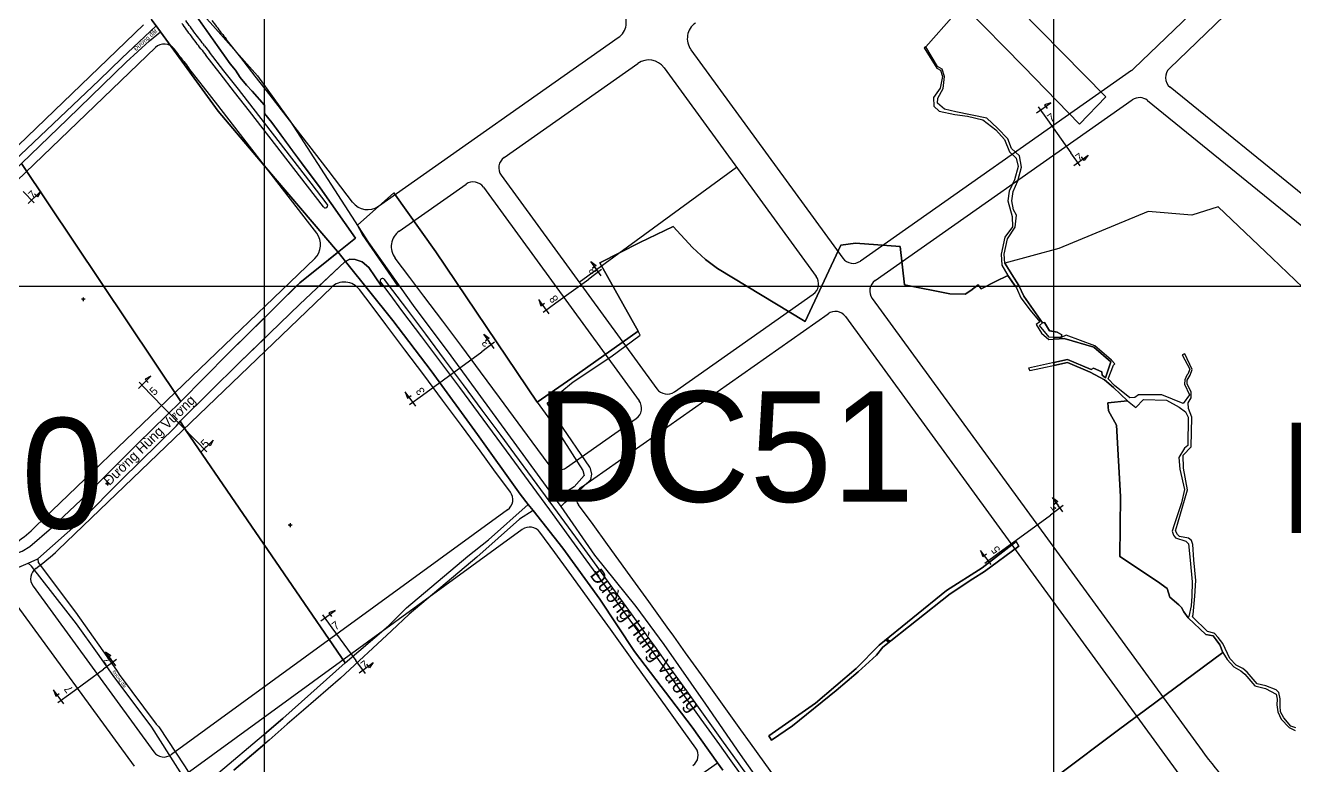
# Model space of a CAD drawing. Extents: x 547408 to 554234, y 1833375 to 1843904.
# Drawn here: x 548849 to 549652, y 1841196 to 1841665 of the extents above; entities that cross this region are included whole.
import ezdxf

# ---------------------------------------------------------------- set-up
doc = ezdxf.new("R2010")
doc.units = 0
for name, color, linetype in [('Level 1', 7, 'Continuous'), ('Level 10', 7, 'Continuous'), ('Level 11', 7, 'Continuous'), ('Level 30', 7, 'Continuous'), ('Level 5', 7, 'Continuous'), ('Level 52', 7, 'Continuous'), ('Level 62', 7, 'Continuous')]:
    doc.layers.add(name, color=color, linetype=linetype)

msp = doc.modelspace()

# ---------------------------------------------------------------- linework, layer by layer
at = {"layer": 'Level 1'}
for points in [[(549489.03, 1841609.78), (549498.12, 1841616.22)], [(549498.12, 1841616.22), (549494.17, 1841614.91), (549495.81, 1841612.59)], [(549490.05, 1841613.6), (549495.9, 1841605.34)], [(549495.9, 1841605.34), (549510.72, 1841584.38)], [(549516.57, 1841576.11), (549510.72, 1841584.38)], [(549512.63, 1841576.43), (549521.72, 1841582.86)], [(549521.72, 1841582.86), (549519.17, 1841579.57), (549517.53, 1841581.88)], [(548854.32, 1841552.69), (548847.26, 1841559.94)], [(548850.38, 1841552.38), (548858.35, 1841560.16)], [(548858.35, 1841560.16), (548856.35, 1841556.51), (548854.37, 1841558.54)], [(549213.6, 1841510.47), (549205.42, 1841504.51)], [(549213.34, 1841506.52), (549206.79, 1841515.53)], [(549206.79, 1841515.53), (549210.11, 1841513.02), (549207.82, 1841511.35)], [(549184.67, 1841489.39), (549205.42, 1841504.51)], [(549180.32, 1841482.47), (549173.76, 1841491.47)], [(549173.76, 1841491.47), (549175.12, 1841487.53), (549177.42, 1841489.2)], [(549176.49, 1841483.43), (549184.67, 1841489.39)], [(549145.83, 1841464.43), (549137.67, 1841458.44)], [(549145.59, 1841460.48), (549139, 1841469.46)], [(549139, 1841469.46), (549142.34, 1841466.97), (549140.05, 1841465.3)], [(549100.18, 1841430.93), (549137.67, 1841458.44)], [(548920.23, 1841435.13), (548928.2, 1841442.9)], [(548920.64, 1841439.06), (548927.7, 1841431.81)], [(548928.2, 1841442.9), (548924.5, 1841441), (548926.48, 1841438.97)], [(548927.7, 1841431.81), (548956.53, 1841402.25)], [(549095.86, 1841423.99), (549089.27, 1841432.97)], [(549089.27, 1841432.97), (549090.64, 1841429.04), (549092.93, 1841430.72)], [(549092.02, 1841424.94), (549100.18, 1841430.93)], [(548963.6, 1841395), (548956.53, 1841402.25)], [(548959.65, 1841394.69), (548967.63, 1841402.46)], [(548967.63, 1841402.46), (548965.63, 1841398.82), (548963.65, 1841400.85)], [(549505.76, 1841357), (549499.17, 1841365.98)], [(549499.17, 1841365.98), (549502.51, 1841363.49), (549500.22, 1841361.81)], [(549506, 1841360.95), (549497.84, 1841354.96)], [(549464.55, 1841330.53), (549497.84, 1841354.96)], [(549460.23, 1841323.59), (549453.64, 1841332.56)], [(549453.64, 1841332.56), (549455.01, 1841328.64), (549457.3, 1841330.31)], [(549456.39, 1841324.54), (549464.55, 1841330.53)], [(549035.84, 1841287.87), (549044.82, 1841294.45)], [(549044.82, 1841294.45), (549040.89, 1841293.08), (549042.57, 1841290.79)], [(549036.79, 1841291.7), (549042.78, 1841283.54)], [(549042.78, 1841283.54), (549057.97, 1841262.84)], [(548906.26, 1841263.38), (548898.1, 1841257.39)], [(548906.01, 1841259.43), (548899.43, 1841268.41)], [(548899.43, 1841268.41), (548902.76, 1841265.92), (548900.47, 1841264.24)], [(549063.96, 1841254.68), (549057.97, 1841262.84)], [(549060.01, 1841254.93), (549068.99, 1841261.51)], [(549068.99, 1841261.51), (549066.5, 1841258.18), (549064.83, 1841260.47)], [(548877.4, 1841242.2), (548898.1, 1841257.39)], [(548873.07, 1841235.26), (548866.48, 1841244.23)], [(548866.48, 1841244.23), (548867.86, 1841240.31), (548870.14, 1841241.98)], [(548869.24, 1841236.21), (548877.4, 1841242.2)]]:
    msp.add_lwpolyline(points, dxfattribs=at)
at = {"layer": 'Level 10'}
for p, q in [((548931.44, 1841664.87), (548934.16, 1841661.13)), ((549046.71, 1841521.54), (549051.41, 1841515.65)), ((549184.27, 1841365.25), (549187.67, 1841360.36)), ((549167.14, 1841361.68), (549170.16, 1841357.84)), ((548850.36, 1841324.58), (548856.61, 1841327.19)), ((549287.01, 1841197.97), (549290.26, 1841193.39))]:
    msp.add_line(p, q, dxfattribs=at)
for points in [[(548931.44, 1841664.87), (548928.83, 1841668.45), (548908.47, 1841712.77), (548874.21, 1841755.16), (548858.73, 1841763.49), (548856.48, 1841773.43), (548875.48, 1841841.54), (548883.12, 1841891.22), (548905.61, 1841948.31), (548920.56, 1841973.43), (548921.96, 1841975.77), (548926.22, 1841982.94), (548958.89, 1842022.14), (548972.5, 1842032.34), (549006.12, 1842057.52)], [(548920.56, 1841973.43), (548905.61, 1841948.31), (548883.12, 1841891.22), (548875.48, 1841841.54), (548856.48, 1841773.43), (548858.73, 1841763.49), (548874.21, 1841755.16), (548908.47, 1841712.77), (548928.83, 1841668.45), (548931.44, 1841664.87)], [(548928.91, 1841956.71), (548908.43, 1841916.84), (548896.91, 1841859.88), (548911.19, 1841820), (548915.34, 1841786.81), (548920.33, 1841787.95), (548922.59, 1841778.01), (548921.48, 1841719.64), (548939.51, 1841695.81), (548965.71, 1841667.06), (548995.62, 1841633.22), (549016.37, 1841604.45), (549065.87, 1841527.65), (549094.23, 1841487.71), (549118.19, 1841455.78), (549184.27, 1841365.25)], [(548841.43, 1841579.23), (548895.29, 1841630.46), (548909.68, 1841644.34), (548931.44, 1841664.87)], [(549290.26, 1841193.39), (549287.01, 1841197.97), (549270.97, 1841220.6), (549234.48, 1841268.48), (549234.5, 1841268.49), (549212.36, 1841301.58), (549188.96, 1841333.97), (549170.16, 1841357.84), (549167.14, 1841361.68), (549162.09, 1841368.09), (549135.01, 1841405.98), (549105.64, 1841446.41), (549081.37, 1841478.16), (549051.41, 1841515.65), (549046.71, 1841521.54), (549046.38, 1841521.95), (549006.75, 1841568.1), (548970.73, 1841610.9), (548934.16, 1841661.13), (548931.44, 1841664.87)], [(548821.11, 1841322.13), (548820.14, 1841322.57), (548798.15, 1841350.36), (548729.8, 1841440.47), (548722.26, 1841452.49), (548721.96, 1841454.56), (548725.86, 1841459.69), (548741.67, 1841475.27), (548759.8, 1841492.47), (548783.5, 1841516.86), (548796.98, 1841531.49), (548816.58, 1841548.82), (548833.27, 1841564.56), (548846.16, 1841577.78), (548875.3, 1841605.8), (548912.56, 1841641.89), (548927.35, 1841655.48), (548934.16, 1841661.13)], [(548934.16, 1841661.13), (548970.73, 1841610.9), (549006.75, 1841568.1), (549046.38, 1841521.95), (549046.71, 1841521.54)], [(549586.21, 1841447.42), (549584.91, 1841444.21), (549584.12, 1841443.6), (549583.03, 1841440.72), (549582.83, 1841437.78), (549585.87, 1841431.16), (549581.85, 1841425.55), (549568.34, 1841431.07), (549553.51, 1841431.06), (549551.31, 1841429.36), (549548.05, 1841429.3), (549538.43, 1841437.01), (549534.43, 1841441.24), (549537.71, 1841449.86), (549538.67, 1841450.69), (549536.55, 1841453.12), (549525.9, 1841462.08), (549507.81, 1841468.84), (549504.63, 1841467.43), (549496.96, 1841467.75), (549490.96, 1841475), (549492.72, 1841476.71), (549481.06, 1841493.69), (549477.89, 1841500.37), (549468.99, 1841514.44), (549468.53, 1841520.3), (549470.6, 1841529.98), (549475.53, 1841537.3), (549476.42, 1841545), (549474.55, 1841548.42), (549473.33, 1841554.11), (549474.29, 1841559.88), (549477.19, 1841566.77), (549479.55, 1841575.46), (549478.23, 1841582.52), (549473.23, 1841587.13), (549470.92, 1841593.26), (549464.33, 1841600.08), (549457.66, 1841606.49), (549437.83, 1841610.52), (549430.83, 1841612.14), (549426.34, 1841615.87), (549426.62, 1841619.16), (549429.89, 1841625.23), (549430.66, 1841632.86), (549429.3, 1841637.55), (549426.37, 1841639.13), (549418.84, 1841651.59), (549417.95, 1841651.05), (549425.79, 1841638.06)], [(549425.79, 1841638.06), (549428.28, 1841636.72), (549429.42, 1841632.78), (549428.08, 1841625.48), (549423.87, 1841619.41), (549423.96, 1841613.95), (549427.3, 1841610.91), (549437.39, 1841608.77), (549445.41, 1841607.74), (549454.94, 1841605.42), (549463.33, 1841598.97), (549468.68, 1841592.79), (549471.95, 1841585.11), (549476.11, 1841581.02), (549477.34, 1841575.78), (549475.14, 1841567.33), (549471.64, 1841560.06), (549470.86, 1841554.07), (549473.63, 1841544.06), (549473.78, 1841537.57), (549469.06, 1841531.08), (549466.63, 1841520.34), (549467.1, 1841513.36), (549470.88, 1841506.78), (549476.26, 1841498.98), (549478.99, 1841492.65), (549485.09, 1841484.78), (549491.06, 1841477.28), (549488.9, 1841475.59), (549492.1, 1841470.12), (549496.91, 1841466.08), (549506.45, 1841466.87), (549525.29, 1841461.37), (549536.06, 1841452.1), (549532.81, 1841441.97), (549530.53, 1841443.48), (549530.49, 1841445.62), (549525.17, 1841447.96), (549523.58, 1841447.07), (549508.72, 1841453.52), (549483.99, 1841447.94), (549484.83, 1841446.46), (549508.69, 1841451.71), (549522.92, 1841445.4), (549532.01, 1841440.63), (549537.76, 1841435.87), (549546.54, 1841427.36), (549551.88, 1841423.04), (549556.84, 1841428.13), (549571.3, 1841427.7), (549579.42, 1841423.37), (549583.34, 1841420.38)], [(548821.11, 1841322.13), (548846.55, 1841332.08), (548851.37, 1841334.99), (548865.22, 1841346.95), (548887.74, 1841368.12), (548919.87, 1841400.37), (548947, 1841426.87), (548977.16, 1841457.38), (549022.37, 1841502.1), (549046.71, 1841521.54)], [(548856.61, 1841327.19), (548884.31, 1841351.97), (548909.64, 1841377.47), (548944.35, 1841411.58), (548946.67, 1841414.35), (548984.33, 1841451.55), (549022.38, 1841488.67), (549051.02, 1841515.43), (549051.41, 1841515.65)], [(549051.41, 1841515.65), (549081.37, 1841478.16), (549105.64, 1841446.41), (549135.01, 1841405.98), (549162.09, 1841368.09), (549167.14, 1841361.68)], [(549187.67, 1841360.36), (549190.21, 1841362.98), (549198.24, 1841369.4), (549206.8, 1841377.57), (549207.38, 1841380.86), (549206.57, 1841384.53), (549206.17, 1841385.24), (549186.49, 1841414.01), (549179.18, 1841425.84), (549195.54, 1841439.36), (549219.34, 1841455.19), (549238.08, 1841468.86), (549236.8, 1841471.52), (549194.64, 1841441.74), (549172.68, 1841426.44), (549182.99, 1841412.44), (549201.73, 1841383.2), (549202.44, 1841380.04), (549196.24, 1841372.9), (549184.27, 1841365.25)], [(549653.26, 1841220.2), (549650.01, 1841221.2), (549645.58, 1841226.49), (549643.56, 1841230.27), (549643.3, 1841234.15), (549643.43, 1841238.48), (549642.5, 1841242.51), (549640.75, 1841244.21), (549634.23, 1841246.71), (549628.82, 1841248.13), (549622.45, 1841255.38), (549619.65, 1841257.69), (549615.42, 1841259.85), (549611.5, 1841264.06), (549607.12, 1841273.62), (549604.12, 1841277.4), (549601.9, 1841279.78), (549601.28, 1841280.07), (549597.29, 1841281.13), (549587.82, 1841290.44), (549588.16, 1841291.97), (549589.39, 1841303.48), (549589.93, 1841313.52), (549588.74, 1841326.65), (549588, 1841336.36), (549587.26, 1841338.86), (549585.23, 1841340.24), (549579.68, 1841341.45), (549578.29, 1841342.54), (549577.13, 1841344.91), (549578.34, 1841349.28), (549584.7, 1841370.98), (549582.21, 1841384.64), (549581.98, 1841392.94), (549586.87, 1841398.14), (549587.41, 1841417.01), (549585.31, 1841422.46), (549585.15, 1841426), (549586.89, 1841429.15), (549586.96, 1841433), (549584.39, 1841437.93), (549584.45, 1841440.5), (549586.32, 1841443.48), (549587.54, 1841447.28), (549582.91, 1841457.14), (549581.31, 1841456.56), (549586.21, 1841447.42)], [(549583.34, 1841420.38), (549585.06, 1841417.04), (549584.82, 1841399.11), (549582.7, 1841397.43), (549579.18, 1841391.42), (549579.72, 1841384.12), (549582.77, 1841371.18), (549580.9, 1841362.69), (549576.11, 1841348.77), (549574.87, 1841344.81), (549575.68, 1841342.28), (549577.13, 1841340.53), (549583.66, 1841338.37), (549585.32, 1841336.72), (549586.39, 1841326.35), (549587.56, 1841312.64), (549587.49, 1841303.6), (549587.06, 1841297.46), (549585.43, 1841290.67), (549585.12, 1841289.75), (549596.22, 1841279.32), (549600.83, 1841278.43), (549602.72, 1841276.01), (549605.18, 1841272.66), (549607.03, 1841267.79), (549609.75, 1841263.4), (549614, 1841258.76), (549618.42, 1841256.17), (549621, 1841254.07), (549627.22, 1841246.7), (549633.99, 1841245.1), (549640.73, 1841241.49), (549641.38, 1841238.42), (549641.13, 1841234.77), (549641.8, 1841230.31), (549643.87, 1841225.59), (549648.96, 1841220.39), (549652.73, 1841218.43)], [(548856.61, 1841327.19), (548856.77, 1841324.88), (548880.44, 1841293.35), (548906.42, 1841256.66), (548907.95, 1841253.94), (548931.52, 1841222.5), (548933.21, 1841220.82), (548949.48, 1841196.06), (548958.7, 1841181.28), (549011.65, 1841226.06), (549051.22, 1841261.29), (549078.72, 1841284.83), (549089.99, 1841296.21), (549128.9, 1841328.97), (549141.95, 1841339.31), (549167.14, 1841361.68)], [(549170.16, 1841357.84), (549161.52, 1841352.28), (549134.46, 1841328.21), (549091.65, 1841292.07), (549080.48, 1841281.52), (549048.25, 1841251.56), (549024.81, 1841231.25), (549014.55, 1841222.48), (549003.04, 1841212.41), (548980.64, 1841193.29)], [(549170.16, 1841357.84), (549188.96, 1841333.97), (549212.36, 1841301.58), (549234.5, 1841268.49), (549234.48, 1841268.48), (549270.97, 1841220.6), (549287.01, 1841197.97)], [(549187.67, 1841360.36), (549209.07, 1841329.57), (549235.24, 1841297.09), (549252.95, 1841272.88), (549279.39, 1841235.2), (549301.38, 1841203.26), (549317.57, 1841180.2), (549346.39, 1841145.19), (549360.8, 1841121.36), (549398.77, 1841067.96), (549434.55, 1841016.72), (549487.98, 1840943.83), (549493.26, 1840936.78), (549497.13, 1840931.39), (549508.39, 1840916.08), (549558.64, 1840850.08), (549590.49, 1840810), (549641.64, 1840748.24), (549643.73, 1840750), (549646.96, 1840746.18), (549644.94, 1840744.38), (549669.51, 1840714.88)], [(549477.76, 1841335.18), (549456, 1841319.22), (549448.71, 1841314.54), (549434.37, 1841305.02), (549391.72, 1841271.28), (549387.78, 1841266.09), (549376.14, 1841255.68), (549362.17, 1841243.75), (549334.55, 1841221.38), (549321.21, 1841212.42), (549319.4, 1841215.06), (549349.1, 1841235.84), (549374.86, 1841257.68), (549389.31, 1841272.46), (549432.05, 1841307.08), (549454.69, 1841321.51), (549476.09, 1841338.2), (549477.76, 1841335.18)], [(548512.43, 1841228.12), (548555.24, 1841232.57), (548579.85, 1841232.26), (548601.82, 1841235.12), (548649.45, 1841237.34), (548695.51, 1841239.04), (548720.42, 1841248.75), (548751.64, 1841269.16), (548805.07, 1841305.84), (548822.99, 1841312.9), (548850.36, 1841324.58)], [(548949.26, 1841188.28), (548928.69, 1841220.56), (548904.34, 1841253.29), (548894.35, 1841267.47), (548881.06, 1841285.94), (548852.53, 1841322.68), (548850.36, 1841324.58)], [(549180.43, 1841123.11), (549287.01, 1841197.97)]]:
    msp.add_lwpolyline(points, dxfattribs=at)
for points in [[(549196.24, 1841372.9), (549184.27, 1841365.25), (549187.67, 1841360.36), (549190.21, 1841362.98), (549198.24, 1841369.4), (549206.8, 1841377.57), (549207.38, 1841380.86), (549206.57, 1841384.53), (549206.17, 1841385.24), (549186.49, 1841414.01), (549179.18, 1841425.84), (549195.54, 1841439.36), (549219.34, 1841455.19), (549238.08, 1841468.86), (549236.8, 1841471.52), (549194.64, 1841441.74), (549172.68, 1841426.44), (549182.99, 1841412.44), (549201.73, 1841383.2), (549202.44, 1841380.04)], [(549477.76, 1841335.18), (549476.09, 1841338.2), (549454.69, 1841321.51), (549432.05, 1841307.08), (549389.31, 1841272.46), (549374.86, 1841257.68), (549349.1, 1841235.84), (549319.4, 1841215.06), (549321.21, 1841212.42), (549334.55, 1841221.38), (549362.17, 1841243.75), (549376.14, 1841255.68), (549387.78, 1841266.09), (549391.72, 1841271.28), (549434.37, 1841305.02), (549448.71, 1841314.54), (549456, 1841319.22)]]:
    msp.add_lwpolyline(points, close=True, dxfattribs=at)
at = {"layer": 'Level 11'}
for p, q in [((548884.73, 1841491.63), (548884.1, 1841491.63)), ((548885.35, 1841492.25), (548884.73, 1841491.63)), ((548884.73, 1841491.63), (548885.35, 1841491.01)), ((548885.35, 1841492.88), (548885.35, 1841492.25)), ((548885.97, 1841491.63), (548885.35, 1841492.25)), ((548885.35, 1841491.01), (548885.97, 1841491.63)), ((548885.35, 1841491.01), (548885.35, 1841490.38)), ((548886.6, 1841491.63), (548885.97, 1841491.63)), ((549182.23, 1841415.94), (549181.61, 1841415.94)), ((549182.86, 1841416.57), (549182.23, 1841415.94)), ((549182.23, 1841415.94), (549182.86, 1841415.31)), ((549182.86, 1841417.19), (549182.86, 1841416.57)), ((549183.49, 1841415.94), (549182.86, 1841416.57)), ((549182.86, 1841415.31), (549183.49, 1841415.94)), ((549182.86, 1841415.31), (549182.86, 1841414.69)), ((549184.11, 1841415.94), (549183.49, 1841415.94)), ((548900.09, 1841374.83), (548899.47, 1841374.83)), ((548900.72, 1841375.45), (548900.09, 1841374.83)), ((548900.09, 1841374.83), (548900.72, 1841374.21)), ((548900.72, 1841376.08), (548900.72, 1841375.45)), ((548901.35, 1841374.83), (548900.72, 1841375.45)), ((548900.72, 1841374.21), (548901.35, 1841374.83)), ((548900.72, 1841374.21), (548900.72, 1841373.58)), ((548901.97, 1841374.83), (548901.35, 1841374.83)), ((549016.32, 1841349.09), (549015.69, 1841348.47)), ((549016.32, 1841349.72), (549016.32, 1841349.09)), ((549016.94, 1841348.47), (549016.32, 1841349.09)), ((549015.69, 1841348.47), (549015.07, 1841348.47)), ((549015.69, 1841348.47), (549016.32, 1841347.85)), ((549016.32, 1841347.85), (549016.94, 1841348.47)), ((549016.32, 1841347.85), (549016.32, 1841347.22)), ((549017.57, 1841348.47), (549016.94, 1841348.47)), ((549394.19, 1841275.31), (549393.57, 1841275.31)), ((549394.82, 1841275.93), (549394.19, 1841275.31)), ((549394.19, 1841275.31), (549394.82, 1841274.69)), ((549394.82, 1841276.56), (549394.82, 1841275.93)), ((549395.44, 1841275.31), (549394.82, 1841275.93)), ((549394.82, 1841274.69), (549395.44, 1841275.31)), ((549394.82, 1841274.69), (549394.82, 1841274.06)), ((549396.07, 1841275.31), (549395.44, 1841275.31))]:
    msp.add_line(p, q, dxfattribs=at)
for centre in [(548885.35, 1841491.63), (549182.86, 1841415.94), (548900.72, 1841374.83), (549016.32, 1841348.47), (549394.82, 1841275.31)]:
    msp.add_circle(centre, 0.15, dxfattribs=at)
at = {"layer": 'Level 30'}
for points in [[(549637.27, 1841721.15), (549550.63, 1841637.78)], [(549573.17, 1841637.96), (549648.49, 1841710.44)], [(548923.56, 1841665.52), (548736.67, 1841485.75)], [(548985.06, 1841644.75), (548975.91, 1841656.5)], [(549072.3, 1841550.65), (549224.16, 1841657.43)], [(548931.01, 1841651.17), (548744.3, 1841471.58)], [(548972.04, 1841634.61), (548962.89, 1841646.37)], [(548974.41, 1841636.45), (548965.26, 1841648.21)], [(549270.17, 1841649.8), (549366.41, 1841517.7)], [(548994.2, 1841633.04), (548985.06, 1841644.75)], [(549151.84, 1841581.52), (549236.56, 1841641.09)], [(549253.16, 1841638.34), (549349.48, 1841506.12)], [(548961.39, 1841626.31), (548952.24, 1841638.08)], [(548981.18, 1841622.9), (548972.04, 1841634.61)], [(548983.55, 1841624.75), (548974.41, 1841636.45)], [(549003.59, 1841620.99), (548994.2, 1841633.04)], [(549549.21, 1841636.61), (549377.48, 1841515.86)], [(548970.53, 1841614.6), (548961.39, 1841626.31)], [(548990.56, 1841610.87), (548981.18, 1841622.9)], [(548992.93, 1841612.71), (548983.55, 1841624.75)], [(549750.49, 1841482.34), (549573.67, 1841625.98)], [(548979.9, 1841602.58), (548970.53, 1841614.6)], [(549028.11, 1841589.33), (549003.59, 1841620.99)], [(549386.83, 1841503.49), (549549.69, 1841618)], [(549559.34, 1841617.66), (550232.2, 1841071.03)], [(549015.05, 1841579.25), (548990.56, 1841610.87)], [(549017.43, 1841581.08), (548992.93, 1841612.71)], [(549004.37, 1841571), (548979.9, 1841602.58)], [(549040.33, 1841573.46), (549028.11, 1841589.33)], [(549027.25, 1841563.4), (549015.05, 1841579.25)], [(549029.63, 1841565.23), (549017.43, 1841581.08)], [(549199.3, 1841502.57), (549299.1, 1841575.28)], [(549016.54, 1841555.18), (549004.37, 1841571)], [(549052.52, 1841557.56), (549040.33, 1841573.46)], [(549149.98, 1841570.27), (549248.62, 1841434.88)], [(549037.42, 1841550.13), (549027.25, 1841563.4)], [(549039.81, 1841551.96), (549029.63, 1841565.23)], [(549085.45, 1841534.84), (549127.71, 1841564.55)], [(549138.78, 1841562.72), (549237.42, 1841427.33)], [(549028.7, 1841539.33), (549016.54, 1841555.18)], [(549055.86, 1841553.19), (549052.52, 1841557.56)], [(549033.16, 1841533.49), (549028.7, 1841539.33)], [(549092.17, 1841505.39), (549082.79, 1841517.79)], [(548855.15, 1841347.69), (549031.93, 1841517.55)], [(549079, 1841495.45), (549073.7, 1841502.45)], [(549081.39, 1841497.25), (549076.1, 1841504.26)], [(549100.95, 1841493.73), (549092.17, 1841505.39)], [(548869.36, 1841332.9), (549042.42, 1841499.19)], [(549068.23, 1841487.31), (549060.3, 1841497.78)], [(549087.77, 1841483.81), (549079, 1841495.45)], [(549090.16, 1841485.62), (549081.39, 1841497.25)], [(549112.98, 1841477.72), (549100.95, 1841493.73)], [(549259.69, 1841433.04), (549347.62, 1841494.87)], [(549076.98, 1841475.7), (549068.23, 1841487.31)], [(549102.18, 1841469.62), (549090.16, 1841485.62)], [(549384.97, 1841492.23), (549593.86, 1841205.51)], [(549099.78, 1841467.82), (549087.77, 1841483.81)], [(549124.98, 1841461.68), (549112.98, 1841477.72)], [(549200.81, 1841372.7), (549356.97, 1841482.49)], [(549368.04, 1841480.66), (549580.94, 1841188.43)], [(549088.97, 1841459.73), (549076.98, 1841475.7)], [(549114.16, 1841453.6), (549102.18, 1841469.62)], [(549111.75, 1841451.81), (549099.78, 1841467.82)], [(549136.94, 1841445.61), (549124.98, 1841461.68)], [(549100.93, 1841443.74), (549088.97, 1841459.73)], [(549126.1, 1841437.56), (549114.16, 1841453.6)], [(549123.7, 1841435.77), (549111.75, 1841451.81)], [(549148.87, 1841429.52), (549136.94, 1841445.61)], [(549112.86, 1841427.72), (549100.93, 1841443.74)], [(549138.02, 1841421.49), (549126.1, 1841437.56)], [(549135.61, 1841419.71), (549123.7, 1841435.77)], [(549160.77, 1841413.41), (549148.87, 1841429.52)], [(549124.76, 1841411.68), (549112.86, 1841427.72)], [(549149.9, 1841405.4), (549138.02, 1841421.49)], [(549147.49, 1841403.62), (549135.61, 1841419.71)], [(549169.57, 1841401.45), (549160.77, 1841413.41)], [(549191.37, 1841385.01), (549235.55, 1841416.07)], [(549136.62, 1841395.61), (549124.76, 1841411.68)], [(549158.69, 1841393.46), (549149.9, 1841405.4)], [(549156.28, 1841391.68), (549147.49, 1841403.62)], [(549180.32, 1841386.82), (549169.57, 1841401.45)], [(549145.4, 1841383.69), (549136.62, 1841395.61)], [(549167.38, 1841376.56), (549156.28, 1841391.68)], [(549169.8, 1841378.34), (549158.69, 1841393.46)], [(549155.81, 1841369.51), (549145.4, 1841383.69)], [(549180.86, 1841358.21), (549167.38, 1841376.56)], [(549183.28, 1841359.99), (549169.8, 1841378.34)], [(549154.07, 1841358.31), (548941.17, 1841203.2)], [(549194.83, 1841339.14), (549180.86, 1841358.21)], [(549197.25, 1841340.91), (549183.28, 1841359.99)], [(549208.15, 1841348.88), (549198.96, 1841361.43)], [(549163.29, 1841345.85), (548950.3, 1841190.68)], [(549183.93, 1841331.18), (549174.46, 1841344.11)], [(549206.34, 1841328.45), (549197.25, 1841340.91)], [(549217.25, 1841336.39), (549208.15, 1841348.88)], [(549203.91, 1841326.68), (549194.83, 1841339.14)], [(549231.72, 1841316.48), (549217.25, 1841336.39)], [(549193, 1841318.74), (549183.93, 1841331.18)], [(549218.35, 1841306.8), (549203.91, 1841326.68)], [(549220.78, 1841308.56), (549206.34, 1841328.45)], [(549207.42, 1841298.88), (549193, 1841318.74)], [(548853.49, 1841309.97), (548930, 1841204.96)], [(549243.45, 1841300.24), (549231.72, 1841316.48)], [(548839.21, 1841303.25), (548917.47, 1841195.83)], [(549230.07, 1841290.59), (549218.35, 1841306.8)], [(549232.5, 1841292.35), (549220.78, 1841308.56)], [(549219.12, 1841282.69), (549207.42, 1841298.88)], [(549255.15, 1841283.99), (549243.45, 1841300.24)], [(549241.75, 1841274.36), (549230.07, 1841290.59)], [(549244.18, 1841276.11), (549232.5, 1841292.35)], [(549230.79, 1841266.48), (549219.12, 1841282.69)], [(549259.25, 1841278.28), (549255.15, 1841283.99)], [(549266.82, 1841267.73), (549259.25, 1841278.28)], [(549245.84, 1841268.66), (549241.75, 1841274.36)], [(549248.28, 1841270.41), (549244.18, 1841276.11)], [(549253.41, 1841258.11), (549245.84, 1841268.66)], [(549255.84, 1841259.86), (549248.28, 1841270.41)], [(549234.87, 1841260.79), (549230.79, 1841266.48)], [(549242.44, 1841250.24), (549234.87, 1841260.79)], [(549278.47, 1841251.48), (549266.82, 1841267.73)], [(549265.06, 1841241.86), (549253.41, 1841258.11)], [(549267.5, 1841243.61), (549255.84, 1841259.86)], [(549254.09, 1841233.99), (549242.44, 1841250.24)], [(549290.13, 1841235.22), (549278.47, 1841251.48)], [(549276.72, 1841225.61), (549265.06, 1841241.86)], [(549279.16, 1841227.36), (549267.5, 1841243.61)], [(549265.75, 1841217.74), (549254.09, 1841233.99)], [(549301.78, 1841218.97), (549290.13, 1841235.22)], [(549288.37, 1841209.35), (549276.72, 1841225.61)], [(549290.81, 1841211.1), (549279.16, 1841227.36)], [(549273.2, 1841207.34), (549265.75, 1841217.74)], [(549307.9, 1841210.44), (549301.78, 1841218.97)], [(549294.49, 1841200.82), (549288.37, 1841209.35)], [(549296.93, 1841202.57), (549290.81, 1841211.1)], [(549325.09, 1841186.47), (549307.9, 1841210.44)], [(549311.69, 1841176.85), (549294.49, 1841200.82)], [(549314.12, 1841178.6), (549296.93, 1841202.57)]]:
    msp.add_lwpolyline(points, dxfattribs=at)
for centre, radius, start, end in [((549217.25, 1841667.24), 12, 305.11106, 36.07486), ((399010.88, 1731627.97), 185982.64, 36.2717752, 36.2748957), ((399010.88, 1731627.97), 185985.64, 36.2717883, 36.2748957), ((548474.44, 1841285.26), 623.87, 36.9584, 37.87016), ((549279.87, 1841656.87), 12, 125.11106, 216.07486), ((548474.44, 1841285.26), 607.37, 36.9584, 37.89173), ((548474.44, 1841285.26), 610.37, 36.9584, 37.88774), ((549211.57, 1841839.89), 298.61, 216.9584, 217.88973), ((548936.55, 1841645.4), 8, 37.93063, 133.88749), ((548474.44, 1841285.26), 593.87, 36.9584, 37.93063), ((549211.57, 1841839.89), 315.11, 216.9584, 217.88973), ((549211.57, 1841839.89), 312.11, 216.9584, 217.88973), ((549211.57, 1841839.89), 328.61, 216.9584, 217.88973), ((549243.46, 1841631.27), 12, 36.07486, 125.11106), ((549542.31, 1841646.42), 12, 305.11106, 313.89874), ((549578.72, 1841632.19), 8, 133.89874, 230.90998), ((549554.29, 1841611.45), 8, 50.90998, 125.11106), ((549156.45, 1841574.98), 8, 125.11106, 216.07486), ((549132.31, 1841558.01), 8, 36.07486, 125.11106), ((549038.62, 1841551.04), 1.5, 217.48027, 37.48027), ((549065.4, 1841560.47), 12, 217.36336, 305.11106), ((549092.36, 1841525.03), 12, 125.11106, 217.11647), ((549023.62, 1841526.2), 12, 313.85695, 37.36336), ((549372.88, 1841522.41), 8, 216.07486, 305.11106), ((549050.73, 1841490.54), 12, 37.11647, 133.85695), ((549074.9, 1841503.35), 1.5, 37.11647, 217.11647), ((549343.02, 1841501.41), 8, 305.11106, 36.07486), ((549391.43, 1841496.95), 8, 125.11106, 216.07486), ((549361.57, 1841475.95), 8, 36.07486, 125.11106), ((549255.08, 1841439.59), 8, 216.07486, 305.11106), ((549230.95, 1841422.62), 8, 305.11106, 36.07486), ((549186.77, 1841391.55), 8, 216.30137, 305.11106), ((549149.36, 1841364.78), 8, 306.07486, 36.30137), ((549205.41, 1841366.16), 8, 125.11106, 216.20973), ((548779.11, 1841426.82), 109.75, 305.68639, 313.85695), ((549168, 1841339.38), 8, 36.20973, 126.07486), ((548779.11, 1841426.82), 130.25, 305.78895, 313.85695), ((548859.96, 1841314.68), 8, 125.78895, 216.07486), ((548936.46, 1841209.67), 8, 216.07486, 306.07486), ((549266.7, 1841202.68), 8, 306.07486, 35.6446), ((549755.51, 1841323.27), 200, 216.07486, 231.54374)]:
    msp.add_arc(centre, radius, start, end, dxfattribs=at)
at = {"layer": 'Level 52'}
for p, q in [((549418.84, 1841651.59), (549436.84, 1841671.79)), ((549000, 1841609.42), (549000, 1841614.57)), ((549000, 1841614.57), (549000, 1841609.42)), ((549004.76, 1841603.74), (549000, 1841609.42)), ((549000, 1841609.42), (549004.76, 1841603.74)), ((548846.16, 1841577.78), (548947, 1841426.87)), ((548947, 1841426.87), (548846.16, 1841577.78)), ((549342.47, 1841477.6), (549365.11, 1841525.88)), ((549365.11, 1841525.88), (549342.47, 1841477.6)), ((549365.11, 1841525.88), (549374.33, 1841527.31)), ((549374.33, 1841527.31), (549365.11, 1841525.88)), ((549108.55, 1841521.69), (549172.68, 1841426.44)), ((549172.68, 1841426.44), (549108.55, 1841521.69)), ((549020.25, 1841500), (549022.37, 1841502.1)), ((549022.37, 1841502.1), (549020.25, 1841500)), ((549453.93, 1841498.32), (549463.11, 1841502.91)), ((549463.11, 1841502.91), (549453.93, 1841498.32)), ((549463.11, 1841502.91), (549470.88, 1841506.78)), ((549470.88, 1841506.78), (549463.11, 1841502.91)), ((549470.88, 1841506.78), (549475.56, 1841500)), ((549475.56, 1841500), (549470.88, 1841506.78)), ((549000, 1841479.97), (549020.25, 1841500)), ((549020.25, 1841500), (549000, 1841479.97)), ((549020.25, 1841500), (549034.51, 1841500)), ((549034.51, 1841500), (549020.25, 1841500)), ((549074.25, 1841500), (549084.76, 1841500)), ((549084.76, 1841500), (549074.25, 1841500)), ((549443.75, 1841494.93), (549447.48, 1841497.33)), ((549447.48, 1841497.33), (549443.75, 1841494.93)), ((549447.48, 1841497.33), (549452.01, 1841500.84)), ((549452.01, 1841500.84), (549447.48, 1841497.33)), ((549452.01, 1841500.84), (549453.93, 1841498.32)), ((549453.93, 1841498.32), (549452.01, 1841500.84)), ((549475.56, 1841500), (549478.07, 1841500)), ((549478.07, 1841500), (549475.56, 1841500)), ((548977.16, 1841457.38), (549000, 1841479.97)), ((549000, 1841479.97), (548977.16, 1841457.38)), ((549000, 1841479.97), (549000, 1841466.84)), ((549000, 1841466.84), (549000, 1841479.97)), ((549497.55, 1841471.78), (549497.47, 1841471.7)), ((549497.67, 1841471.66), (549497.55, 1841471.78)), ((549000, 1841466.84), (548984.33, 1841451.55)), ((548984.33, 1841451.55), (549000, 1841466.84)), ((549500, 1841466.34), (549500, 1841467.62)), ((549500, 1841467.62), (549504.63, 1841467.43)), ((549504.63, 1841467.43), (549500, 1841467.62)), ((549500, 1841467.62), (549500, 1841466.34)), ((548947, 1841426.87), (548977.16, 1841457.38)), ((548977.16, 1841457.38), (548947, 1841426.87)), ((548984.33, 1841451.55), (548946.67, 1841414.35)), ((548946.67, 1841414.35), (548984.33, 1841451.55)), ((549500, 1841449.8), (549500, 1841451.55)), ((549500, 1841451.55), (549500, 1841449.8)), ((549541.79, 1841328.77), (549542.29, 1841366.77)), ((549542.29, 1841366.77), (549541.79, 1841328.77)), ((549051.22, 1841261.29), (549011.65, 1841226.06)), ((549011.65, 1841226.06), (549051.22, 1841261.29)), ((549011.65, 1841226.06), (549000, 1841216.19)), ((549000, 1841216.19), (549011.65, 1841226.06)), ((549000, 1841216.19), (549000, 1841209.82)), ((549000, 1841209.82), (549000, 1841216.19)), ((549000, 1841209.82), (548980.64, 1841193.29)), ((548980.64, 1841193.29), (549000, 1841209.82))]:
    msp.add_line(p, q, dxfattribs=at)
for points in [[(548955.47, 1841673.16), (548955.76, 1841672.75), (548978.43, 1841640.87), (548981.62, 1841636.74)], [(549000, 1841614.57), (548992.38, 1841623.43), (548988.6, 1841627.3), (548984.69, 1841632.17), (548981.62, 1841636.74), (548978.43, 1841640.87), (548955.9, 1841672.56)], [(549443.74, 1841676.75), (549480.83, 1841639.16), (549516.2, 1841602.63), (549533.02, 1841619.97)], [(549533.02, 1841619.97), (549477.74, 1841675.96)], [(549478.07, 1841500), (549477.89, 1841500.37), (549468.99, 1841514.44), (549468.53, 1841520.3), (549470.6, 1841529.98), (549475.53, 1841537.3), (549476.42, 1841545), (549474.55, 1841548.42), (549473.33, 1841554.11), (549474.29, 1841559.88), (549477.19, 1841566.77), (549479.55, 1841575.46), (549478.23, 1841582.52), (549473.23, 1841587.13), (549470.92, 1841593.26), (549464.33, 1841600.08), (549457.66, 1841606.49), (549437.83, 1841610.52), (549430.83, 1841612.14), (549426.34, 1841615.87), (549426.62, 1841619.16), (549429.89, 1841625.23), (549430.66, 1841632.86), (549429.3, 1841637.55), (549426.37, 1841639.13), (549418.84, 1841651.59)], [(548981.62, 1841636.74), (548984.69, 1841632.17), (548988.6, 1841627.3), (548992.38, 1841623.43), (549000, 1841614.57)], [(549035.35, 1841562.35), (549026.54, 1841574.04), (549004.76, 1841603.74)], [(549004.76, 1841603.74), (549017.73, 1841585.73), (549035.35, 1841562.35)], [(549022.37, 1841502.1), (549040.06, 1841516.22), (549057.75, 1841530.35), (549035.35, 1841562.35)], [(549035.35, 1841562.35), (549057.75, 1841530.35), (549022.37, 1841502.1)], [(549058.92, 1841538.54), (549082.03, 1841559.18), (549108.55, 1841521.69)], [(549082.03, 1841559.18), (549058.92, 1841538.54)], [(549108.55, 1841521.69), (549082.03, 1841559.18)], [(549716.3, 1841442.44), (549672.28, 1841485.23), (549638.2, 1841517.69), (549604.11, 1841550.15), (549587.41, 1841544.96), (549559.79, 1841547.24), (549503.11, 1841523.86), (549468.99, 1841514.44), (549473.44, 1841507.4), (549477.89, 1841500.37), (549481.06, 1841493.69), (549492.72, 1841476.71), (549494.03, 1841477.04), (549497.25, 1841471.74), (549502.03, 1841470.85), (549504.98, 1841469.19), (549504.63, 1841467.43)], [(549084.76, 1841500), (549062.19, 1841532.72), (549058.92, 1841538.54)], [(549058.92, 1841538.54), (549062.19, 1841532.72), (549084.76, 1841500)], [(549236.8, 1841471.52), (549212.43, 1841514.83), (549237.7, 1841527.54), (549258.96, 1841537.78), (549271.13, 1841524.49), (549279.33, 1841516.96)], [(549279.33, 1841516.96), (549271.13, 1841524.49), (549258.96, 1841537.78), (549237.7, 1841527.54), (549212.43, 1841514.83), (549236.8, 1841471.52)], [(549374.33, 1841527.31), (549402.6, 1841525.12), (549405.44, 1841500.75), (549434.06, 1841495.18), (549443.75, 1841494.93)], [(549443.75, 1841494.93), (549434.06, 1841495.18), (549405.44, 1841500.75), (549402.6, 1841525.12), (549374.33, 1841527.31)], [(549034.51, 1841500), (549051.02, 1841515.43), (549054.04, 1841517.14), (549057.61, 1841516.92), (549061.87, 1841515.39), (549066.18, 1841511.72), (549074.25, 1841500)], [(549074.25, 1841500), (549066.18, 1841511.72), (549061.87, 1841515.39), (549057.61, 1841516.92), (549054.04, 1841517.14), (549051.02, 1841515.43), (549034.51, 1841500)], [(549279.33, 1841516.96), (549286.93, 1841511.17), (549342.47, 1841477.6)], [(549342.47, 1841477.6), (549286.93, 1841511.17), (549279.33, 1841516.96)], [(549492.72, 1841476.71), (549481.06, 1841493.69), (549478.07, 1841500)], [(549172.68, 1841426.44), (549194.64, 1841441.74), (549236.8, 1841471.52)], [(549236.8, 1841471.52), (549194.64, 1841441.74), (549172.68, 1841426.44)], [(549497.47, 1841471.7), (549497.25, 1841471.74), (549494.03, 1841477.04), (549492.72, 1841476.71)], [(549500, 1841471.23), (549497.67, 1841471.66)], [(549504.63, 1841467.43), (549504.98, 1841469.19), (549502.03, 1841470.85), (549500, 1841471.23)], [(549500, 1841451.55), (549508.72, 1841453.52), (549523.58, 1841447.07), (549525.17, 1841447.96), (549530.49, 1841445.62), (549530.53, 1841443.48), (549532.81, 1841441.97), (549536.06, 1841452.1), (549525.29, 1841461.37), (549506.45, 1841466.87), (549500, 1841466.34)], [(549500, 1841466.34), (549506.45, 1841466.87), (549525.29, 1841461.37), (549536.06, 1841452.1), (549532.81, 1841441.97), (549530.53, 1841443.48), (549530.49, 1841445.62), (549525.17, 1841447.96), (549523.58, 1841447.07), (549508.72, 1841453.52), (549500, 1841451.55)], [(549546.54, 1841427.36), (549537.76, 1841435.87), (549532.01, 1841440.63), (549522.92, 1841445.4), (549508.69, 1841451.71), (549500, 1841449.8)], [(549500, 1841449.8), (549508.69, 1841451.71), (549522.92, 1841445.4), (549532.01, 1841440.63), (549537.76, 1841435.87), (549546.54, 1841427.36)], [(549542.29, 1841366.77), (549539.58, 1841412.01), (549534.7, 1841421), (549534.22, 1841426.09), (549546.54, 1841427.36)], [(549546.54, 1841427.36), (549534.22, 1841426.09), (549534.7, 1841421), (549539.58, 1841412.01), (549542.29, 1841366.77)], [(548946.67, 1841414.35), (548950.47, 1841408.34), (549051.22, 1841261.29)], [(549051.22, 1841261.29), (548950.47, 1841408.34), (548946.67, 1841414.35)], [(549571.69, 1841308.35), (549565.65, 1841312.89), (549541.79, 1841328.77)], [(549541.79, 1841328.77), (549565.65, 1841312.89), (549571.69, 1841308.35)], [(549580.93, 1841296.48), (549579.05, 1841298.13), (549573.54, 1841303.04), (549571.69, 1841308.35)], [(549571.69, 1841308.35), (549573.54, 1841303.04), (549579.05, 1841298.13), (549580.93, 1841296.48)], [(549585.12, 1841289.75), (549582.3, 1841293.72), (549580.93, 1841296.48)], [(549580.93, 1841296.48), (549582.3, 1841293.72), (549585.12, 1841289.75)], [(549607.03, 1841267.79), (549605.18, 1841272.66), (549602.72, 1841276.01), (549600.83, 1841278.43), (549596.22, 1841279.32), (549585.12, 1841289.75)], [(549585.12, 1841289.75), (549596.22, 1841279.32), (549600.83, 1841278.43), (549602.72, 1841276.01), (549605.18, 1841272.66), (549607.03, 1841267.79)], [(549376.27, 1841095), (549471.93, 1841166.73), (549503.59, 1841190.83), (549540.15, 1841218.3), (549607.03, 1841267.79)], [(549607.03, 1841267.79), (549540.15, 1841218.3), (549503.59, 1841190.83), (549471.93, 1841166.73), (549376.27, 1841095)]]:
    msp.add_lwpolyline(points, dxfattribs=at)
at = {"layer": 'Level 62'}
for p, q in [((549000, 1840500), (549000, 1842500)), ((549500, 1840000), (549500, 1842500)), ((548500, 1841500), (551000, 1841500))]:
    msp.add_line(p, q, dxfattribs=at)

# ---------------------------------------------------------------- texts
at = {"layer": 'Level 1'}
for s, rotation, p in [('7', 35.2723, (549498.2, 1841603.45)), ('7', 35.2723, (549516, 1841578.26)), ('7', 44.2723, (548853.43, 1841554.72)), ('8', 126.07486, (549211.46, 1841509.88)), ('8', 126.07486, (549186.53, 1841491.72)), ('3', 126.2723, (549143.67, 1841463.87)), ('5', 44.2723, (548930.28, 1841430.31)), ('3', 126.2723, (549102, 1841433.3)), ('5', 44.2723, (548962.71, 1841397.04)), ('5', 126.2723, (549503.86, 1841360.35)), ('5', 126.2723, (549466.4, 1841332.86)), ('7', 36.2723, (549045.11, 1841281.69)), ('7', 126.2723, (548904.12, 1841262.78)), ('7', 36.2723, (549063.36, 1841256.82)), ('7', 126.2723, (548879.25, 1841244.53))]:
    msp.add_text(s, height=5.21, rotation=rotation, dxfattribs=at).set_placement(p)
at = {"layer": 'Level 5'}
for s, height, rotation, p in [('Đường đất', 2.764, 42.01274, (548918.68, 1841648.85)), ('Đường Hùng Vương', 6.2582, 44.32141, (548901.84, 1841373.22)), ('Đường Hùng Vương', 8.7803, 306.21518, (549205.77, 1841316.82)), ('Đường đất', 1.926, 305.56138, (548903.67, 1841255.76))]:
    msp.add_text(s, height=height, rotation=rotation, dxfattribs=at).set_placement(p)
at = {"layer": 'Level 62'}
for s, p in [('DC51', (549172.2, 1841363.37)), ('DC50', (548658.82, 1841346.44)), ('DC52', (549643.01, 1841343.54))]:
    msp.add_text(s, height=70, dxfattribs=at).set_placement(p)

doc.saveas('drawing.dxf')
